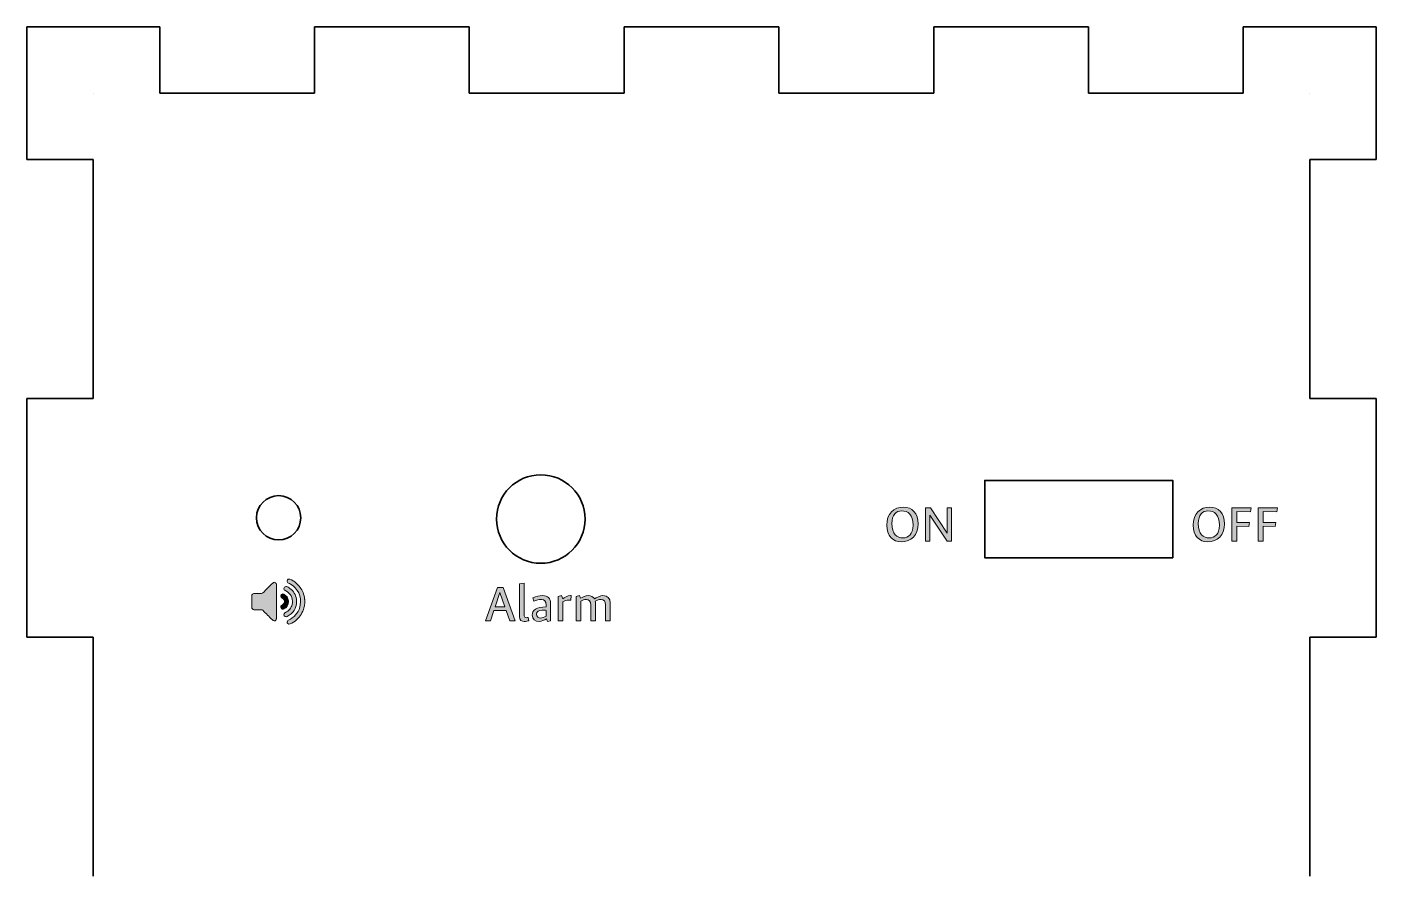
# Model space of a CAD drawing. Header units: inches. Extents: x 5 to 205, y -289 to -24.
# Drawn here: x 74.5 to 135.5, y -125.3 to -86.9 of the extents above; entities that cross this region are included whole.
import ezdxf

# ---------------------------------------------------------------- set-up
doc = ezdxf.new("R2010")
doc.units = ezdxf.units.IN
doc.header["$MEASUREMENT"] = 0
doc.layers.add('Capa 1', color=7, linetype='Continuous')

# ---------------------------------------------------------------- blocks, each defined once
blk = doc.blocks.new('block 3')
at = {"layer": 'Capa 1', "color": 250, "lineweight": 35, "true_color": 0x201815}
for points in [[(74.501, -92.906), (74.501, -86.906), (80.501, -86.906)], [(80.501, -89.906), (80.501, -86.906)], [(87.501, -86.906), (94.501, -86.906)], [(87.501, -86.906), (87.501, -89.906)], [(94.501, -86.906), (94.501, -89.906)], [(101.501, -86.906), (108.501, -86.906)], [(101.501, -86.906), (101.501, -89.906)], [(108.501, -86.906), (108.501, -89.906)], [(115.501, -86.906), (122.501, -86.906)], [(115.501, -86.906), (115.501, -89.906)], [(122.501, -86.906), (122.501, -89.906)], [(129.501, -86.906), (135.501, -86.906), (135.501, -92.906)], [(129.501, -89.906), (129.501, -86.906)], [(77.501, -89.906), (77.501, -89.906)], [(80.501, -89.906), (87.501, -89.906)], [(94.501, -89.906), (101.501, -89.906)], [(108.501, -89.906), (115.501, -89.906)], [(122.501, -89.906), (129.501, -89.906)], [(132.501, -89.906), (132.501, -89.906)], [(74.501, -92.906), (77.501, -92.906)], [(77.501, -103.706), (77.501, -92.906)], [(132.501, -92.906), (132.501, -103.705)], [(132.501, -92.906), (135.501, -92.906)], [(74.501, -114.506), (74.501, -103.706)], [(77.501, -103.706), (74.501, -103.706)], [(77.501, -103.706), (77.501, -103.706)], [(135.501, -103.706), (132.501, -103.706)], [(135.501, -103.705), (135.501, -114.505)], [(77.501, -114.506), (74.501, -114.506)], [(77.501, -125.305), (77.501, -114.506)], [(77.501, -114.506), (77.501, -114.506)], [(135.501, -114.506), (132.501, -114.506)], [(132.501, -114.506), (132.501, -125.305)], [(132.501, -125.305), (132.501, -125.305)]]:
    blk.add_lwpolyline(points, dxfattribs=at)
blk = doc.blocks.new('block 13')
at = {"layer": 'Capa 1', "true_color": 0x201815}
h = blk.add_hatch(color=250, dxfattribs=at)
h.dxf.hatch_style = 2
edge = h.paths.add_edge_path()
edge.add_spline(control_points=[(114.032, -110.189), (113.654, -110.189), (113.377, -109.915), (113.377, -109.433), (113.377, -108.919), (113.696, -108.618), (114.138, -108.618), (114.517, -108.618), (114.796, -108.895), (114.796, -109.374), (114.796, -109.888), (114.475, -110.189), (114.032, -110.189)], knot_values=[0, 0, 0, 0, 1, 1, 1, 2, 2, 2, 3, 3, 3, 4, 4, 4, 4], degree=3, periodic=1)
edge = h.paths.add_edge_path()
edge.add_spline(control_points=[(114.05, -108.791), (113.815, -108.791), (113.607, -108.966), (113.607, -109.364), (113.607, -109.843), (113.827, -110.016), (114.121, -110.016), (114.356, -110.016), (114.566, -109.846), (114.566, -109.443), (114.566, -108.966), (114.341, -108.791), (114.05, -108.791)], knot_values=[0, 0, 0, 0, 1, 1, 1, 2, 2, 2, 3, 3, 3, 4, 4, 4, 4], degree=3, periodic=1)
h = blk.add_hatch(color=250, dxfattribs=at)
h.dxf.hatch_style = 2
h.paths.add_polyline_path([(115.326, -108.986), (115.326, -110.16), (115.129, -110.16), (115.129, -108.648), (115.353, -108.648), (116.112, -109.806), (116.112, -108.648), (116.31, -108.648), (116.31, -110.16), (116.102, -110.16)])
at = {"layer": 'Capa 1', "lineweight": 0}
blk.add_lwpolyline([(115.326, -108.986), (115.326, -110.16), (115.129, -110.16), (115.129, -108.648), (115.353, -108.648), (116.112, -109.806), (116.112, -108.648), (116.31, -108.648), (116.31, -110.16), (116.102, -110.16), (115.326, -108.986)], dxfattribs=at)
for points in [[(114.032, -110.189), (113.654, -110.189), (113.377, -109.915), (113.377, -109.433), (113.377, -108.919), (113.696, -108.618), (114.138, -108.618), (114.517, -108.618), (114.796, -108.895), (114.796, -109.374), (114.796, -109.888), (114.475, -110.189), (114.032, -110.189)], [(114.05, -108.791), (113.815, -108.791), (113.607, -108.966), (113.607, -109.364), (113.607, -109.843), (113.827, -110.016), (114.121, -110.016), (114.356, -110.016), (114.566, -109.846), (114.566, -109.443), (114.566, -108.966), (114.341, -108.791), (114.05, -108.791)]]:
    blk.add_open_spline(points, degree=3, knots=[0, 0, 0, 0, 1, 1, 1, 2, 2, 2, 3, 3, 3, 4, 4, 4, 4], dxfattribs=at)
blk = doc.blocks.new('block 14')
at = {"layer": 'Capa 1', "true_color": 0x201815}
h = blk.add_hatch(color=250, dxfattribs=at)
h.dxf.hatch_style = 2
edge = h.paths.add_edge_path()
edge.add_spline(control_points=[(127.886, -110.189), (127.508, -110.189), (127.231, -109.915), (127.231, -109.433), (127.231, -108.919), (127.55, -108.618), (127.992, -108.618), (128.37, -108.618), (128.65, -108.895), (128.65, -109.374), (128.65, -109.888), (128.328, -110.189), (127.886, -110.189)], knot_values=[0, 0, 0, 0, 1, 1, 1, 2, 2, 2, 3, 3, 3, 4, 4, 4, 4], degree=3, periodic=1)
edge = h.paths.add_edge_path()
edge.add_spline(control_points=[(127.903, -108.791), (127.668, -108.791), (127.461, -108.966), (127.461, -109.364), (127.461, -109.844), (127.681, -110.017), (127.975, -110.017), (128.21, -110.017), (128.42, -109.846), (128.42, -109.443), (128.42, -108.966), (128.195, -108.791), (127.903, -108.791)], knot_values=[0, 0, 0, 0, 1, 1, 1, 2, 2, 2, 3, 3, 3, 4, 4, 4, 4], degree=3, periodic=1)
h = blk.add_hatch(color=250, dxfattribs=at)
h.dxf.hatch_style = 2
h.paths.add_polyline_path([(129.209, -109.483), (129.209, -110.16), (128.982, -110.16), (128.982, -108.648), (129.854, -108.648), (129.829, -108.828), (129.209, -108.821), (129.209, -109.315), (129.778, -109.315), (129.753, -109.49)])
h = blk.add_hatch(color=250, dxfattribs=at)
h.dxf.hatch_style = 2
h.paths.add_polyline_path([(130.402, -109.483), (130.402, -110.16), (130.175, -110.16), (130.175, -108.648), (131.047, -108.648), (131.022, -108.828), (130.402, -108.821), (130.402, -109.315), (130.97, -109.315), (130.946, -109.49)])
at = {"layer": 'Capa 1', "lineweight": 0}
for points in [[(129.209, -109.483), (129.209, -110.16), (128.982, -110.16), (128.982, -108.648), (129.854, -108.648), (129.829, -108.828), (129.209, -108.821), (129.209, -109.315), (129.778, -109.315), (129.753, -109.49), (129.209, -109.483)], [(130.402, -109.483), (130.402, -110.16), (130.175, -110.16), (130.175, -108.648), (131.047, -108.648), (131.022, -108.828), (130.402, -108.821), (130.402, -109.315), (130.97, -109.315), (130.946, -109.49), (130.402, -109.483)]]:
    blk.add_lwpolyline(points, dxfattribs=at)
for points in [[(127.886, -110.189), (127.508, -110.189), (127.231, -109.915), (127.231, -109.433), (127.231, -108.919), (127.55, -108.618), (127.992, -108.618), (128.37, -108.618), (128.65, -108.895), (128.65, -109.374), (128.65, -109.888), (128.328, -110.189), (127.886, -110.189)], [(127.903, -108.791), (127.668, -108.791), (127.461, -108.966), (127.461, -109.364), (127.461, -109.844), (127.681, -110.017), (127.975, -110.017), (128.21, -110.017), (128.42, -109.846), (128.42, -109.443), (128.42, -108.966), (128.195, -108.791), (127.903, -108.791)]]:
    blk.add_open_spline(points, degree=3, knots=[0, 0, 0, 0, 1, 1, 1, 2, 2, 2, 3, 3, 3, 4, 4, 4, 4], dxfattribs=at)
blk = doc.blocks.new('block 15')
at = {"layer": 'Capa 1', "true_color": 0x201815}
h = blk.add_hatch(color=250, dxfattribs=at)
h.dxf.hatch_style = 2
edge = h.paths.add_edge_path()
edge.add_spline(control_points=[(97.19, -113.757), (97.152, -113.774), (97.059, -113.796), (96.989, -113.796), (96.866, -113.796), (96.774, -113.727), (96.774, -113.584), (96.774, -113.584), (96.774, -112.091), (96.774, -112.091), (96.774, -112.091), (96.984, -112.057), (96.984, -112.057), (96.984, -112.057), (96.984, -113.544), (96.984, -113.544), (96.984, -113.596), (97.019, -113.623), (97.068, -113.623), (97.098, -113.623), (97.143, -113.616), (97.167, -113.606), (97.167, -113.606), (97.19, -113.757), (97.19, -113.757)], knot_values=[0, 0, 0, 0, 1, 1, 1, 2, 2, 2, 3, 3, 3, 4, 4, 4, 5, 5, 5, 6, 6, 6, 7, 7, 7, 8, 8, 8, 8], degree=3, periodic=1)
h = blk.add_hatch(color=250, dxfattribs=at)
h.dxf.hatch_style = 2
h.paths.add_polyline_path([(96.172, -113.297), (95.611, -113.297), (95.453, -113.767), (95.231, -113.767), (95.777, -112.254), (96.032, -112.254), (96.573, -113.767), (96.335, -113.767)])
h.paths.add_polyline_path([(95.888, -112.477), (95.668, -113.129), (96.115, -113.129)])
h = blk.add_hatch(color=250, dxfattribs=at)
h.dxf.hatch_style = 2
edge = h.paths.add_edge_path()
edge.add_spline(control_points=[(97.985, -113.668), (97.893, -113.727), (97.762, -113.796), (97.666, -113.796), (97.483, -113.796), (97.345, -113.68), (97.345, -113.5), (97.345, -113.292), (97.528, -113.141), (97.975, -113.134), (97.975, -113.134), (97.975, -113.033), (97.975, -113.033), (97.975, -112.877), (97.896, -112.796), (97.76, -112.796), (97.661, -112.796), (97.53, -112.833), (97.424, -112.87), (97.424, -112.87), (97.377, -112.724), (97.377, -112.724), (97.533, -112.665), (97.659, -112.625), (97.827, -112.625), (98.044, -112.625), (98.18, -112.741), (98.18, -112.983), (98.18, -112.983), (98.18, -113.762), (98.18, -113.762), (98.18, -113.762), (98.034, -113.796), (98.034, -113.796), (98.034, -113.796), (97.985, -113.668), (97.985, -113.668)], knot_values=[0, 0, 0, 0, 1, 1, 1, 2, 2, 2, 3, 3, 3, 4, 4, 4, 5, 5, 5, 6, 6, 6, 7, 7, 7, 8, 8, 8, 9, 9, 9, 10, 10, 10, 11, 11, 11, 12, 12, 12, 12], degree=3, periodic=1)
edge = h.paths.add_edge_path()
edge.add_spline(control_points=[(97.975, -113.554), (97.975, -113.554), (97.975, -113.292), (97.975, -113.292), (97.938, -113.287), (97.876, -113.282), (97.799, -113.282), (97.644, -113.282), (97.538, -113.344), (97.538, -113.458), (97.538, -113.579), (97.634, -113.636), (97.723, -113.636), (97.797, -113.636), (97.888, -113.599), (97.975, -113.554)], knot_values=[0, 0, 0, 0, 1, 1, 1, 2, 2, 2, 3, 3, 3, 4, 4, 4, 5, 5, 5, 5], degree=3, periodic=1)
h = blk.add_hatch(color=250, dxfattribs=at)
h.dxf.hatch_style = 2
edge = h.paths.add_edge_path()
edge.add_spline(control_points=[(98.73, -112.907), (98.73, -112.907), (98.73, -113.767), (98.73, -113.767), (98.73, -113.767), (98.518, -113.767), (98.518, -113.767), (98.518, -113.767), (98.518, -112.66), (98.518, -112.66), (98.518, -112.66), (98.671, -112.625), (98.671, -112.625), (98.671, -112.625), (98.725, -112.771), (98.725, -112.771), (98.802, -112.711), (98.94, -112.625), (99.081, -112.625), (99.091, -112.625), (99.106, -112.625), (99.113, -112.628), (99.113, -112.628), (99.089, -112.833), (99.089, -112.833), (99.066, -112.828), (99.029, -112.828), (98.997, -112.828), (98.906, -112.83), (98.807, -112.862), (98.73, -112.907)], knot_values=[0, 0, 0, 0, 1, 1, 1, 2, 2, 2, 3, 3, 3, 4, 4, 4, 5, 5, 5, 6, 6, 6, 7, 7, 7, 8, 8, 8, 9, 9, 9, 10, 10, 10, 10], degree=3, periodic=1)
h = blk.add_hatch(color=250, dxfattribs=at)
h.dxf.hatch_style = 2
edge = h.paths.add_edge_path()
edge.add_spline(control_points=[(99.54, -112.872), (99.54, -112.872), (99.54, -113.767), (99.54, -113.767), (99.54, -113.767), (99.328, -113.767), (99.328, -113.767), (99.328, -113.767), (99.328, -112.66), (99.328, -112.66), (99.328, -112.66), (99.481, -112.625), (99.481, -112.625), (99.481, -112.625), (99.528, -112.744), (99.528, -112.744), (99.624, -112.689), (99.77, -112.625), (99.879, -112.625), (100.01, -112.625), (100.106, -112.674), (100.158, -112.763), (100.257, -112.707), (100.43, -112.625), (100.546, -112.625), (100.753, -112.625), (100.872, -112.751), (100.872, -112.954), (100.872, -112.954), (100.872, -113.767), (100.872, -113.767), (100.872, -113.767), (100.659, -113.767), (100.659, -113.767), (100.659, -113.767), (100.659, -113.033), (100.659, -113.033), (100.659, -112.875), (100.588, -112.796), (100.462, -112.796), (100.375, -112.796), (100.279, -112.838), (100.198, -112.875), (100.202, -112.899), (100.205, -112.926), (100.205, -112.954), (100.205, -112.954), (100.205, -113.767), (100.205, -113.767), (100.205, -113.767), (99.992, -113.767), (99.992, -113.767), (99.992, -113.767), (99.992, -113.033), (99.992, -113.033), (99.992, -112.875), (99.921, -112.796), (99.795, -112.796), (99.713, -112.796), (99.619, -112.833), (99.54, -112.872)], knot_values=[0, 0, 0, 0, 1, 1, 1, 2, 2, 2, 3, 3, 3, 4, 4, 4, 5, 5, 5, 6, 6, 6, 7, 7, 7, 8, 8, 8, 9, 9, 9, 10, 10, 10, 11, 11, 11, 12, 12, 12, 13, 13, 13, 14, 14, 14, 15, 15, 15, 16, 16, 16, 17, 17, 17, 18, 18, 18, 19, 19, 19, 20, 20, 20, 20], degree=3, periodic=1)
at = {"layer": 'Capa 1', "lineweight": 0}
for points in [[(96.172, -113.297), (95.611, -113.297), (95.453, -113.767), (95.231, -113.767), (95.777, -112.254), (96.032, -112.254), (96.573, -113.767), (96.335, -113.767), (96.172, -113.297)], [(95.888, -112.477), (95.668, -113.129), (96.115, -113.129), (95.888, -112.477)]]:
    blk.add_lwpolyline(points, dxfattribs=at)
for points, knots in [([(97.19, -113.757), (97.152, -113.774), (97.059, -113.796), (96.989, -113.796), (96.866, -113.796), (96.774, -113.727), (96.774, -113.584), (96.774, -113.584), (96.774, -112.091), (96.774, -112.091), (96.774, -112.091), (96.984, -112.057), (96.984, -112.057), (96.984, -112.057), (96.984, -113.544), (96.984, -113.544), (96.984, -113.596), (97.019, -113.623), (97.068, -113.623), (97.098, -113.623), (97.143, -113.616), (97.167, -113.606), (97.167, -113.606), (97.19, -113.757), (97.19, -113.757)], [0, 0, 0, 0, 1, 1, 1, 2, 2, 2, 3, 3, 3, 4, 4, 4, 5, 5, 5, 6, 6, 6, 7, 7, 7, 8, 8, 8, 8]), ([(97.985, -113.668), (97.893, -113.727), (97.762, -113.796), (97.666, -113.796), (97.483, -113.796), (97.345, -113.68), (97.345, -113.5), (97.345, -113.292), (97.528, -113.141), (97.975, -113.134), (97.975, -113.134), (97.975, -113.033), (97.975, -113.033), (97.975, -112.877), (97.896, -112.796), (97.76, -112.796), (97.661, -112.796), (97.53, -112.833), (97.424, -112.87), (97.424, -112.87), (97.377, -112.724), (97.377, -112.724), (97.533, -112.665), (97.659, -112.625), (97.827, -112.625), (98.044, -112.625), (98.18, -112.741), (98.18, -112.983), (98.18, -112.983), (98.18, -113.762), (98.18, -113.762), (98.18, -113.762), (98.034, -113.796), (98.034, -113.796), (98.034, -113.796), (97.985, -113.668), (97.985, -113.668)], [0, 0, 0, 0, 1, 1, 1, 2, 2, 2, 3, 3, 3, 4, 4, 4, 5, 5, 5, 6, 6, 6, 7, 7, 7, 8, 8, 8, 9, 9, 9, 10, 10, 10, 11, 11, 11, 12, 12, 12, 12]), ([(98.73, -112.907), (98.73, -112.907), (98.73, -113.767), (98.73, -113.767), (98.73, -113.767), (98.518, -113.767), (98.518, -113.767), (98.518, -113.767), (98.518, -112.66), (98.518, -112.66), (98.518, -112.66), (98.671, -112.625), (98.671, -112.625), (98.671, -112.625), (98.725, -112.771), (98.725, -112.771), (98.802, -112.711), (98.94, -112.625), (99.081, -112.625), (99.091, -112.625), (99.106, -112.625), (99.113, -112.628), (99.113, -112.628), (99.089, -112.833), (99.089, -112.833), (99.066, -112.828), (99.029, -112.828), (98.997, -112.828), (98.906, -112.83), (98.807, -112.862), (98.73, -112.907)], [0, 0, 0, 0, 1, 1, 1, 2, 2, 2, 3, 3, 3, 4, 4, 4, 5, 5, 5, 6, 6, 6, 7, 7, 7, 8, 8, 8, 9, 9, 9, 10, 10, 10, 10]), ([(99.54, -112.872), (99.54, -112.872), (99.54, -113.767), (99.54, -113.767), (99.54, -113.767), (99.328, -113.767), (99.328, -113.767), (99.328, -113.767), (99.328, -112.66), (99.328, -112.66), (99.328, -112.66), (99.481, -112.625), (99.481, -112.625), (99.481, -112.625), (99.528, -112.744), (99.528, -112.744), (99.624, -112.689), (99.77, -112.625), (99.879, -112.625), (100.01, -112.625), (100.106, -112.674), (100.158, -112.763), (100.257, -112.707), (100.43, -112.625), (100.546, -112.625), (100.753, -112.625), (100.872, -112.751), (100.872, -112.954), (100.872, -112.954), (100.872, -113.767), (100.872, -113.767), (100.872, -113.767), (100.659, -113.767), (100.659, -113.767), (100.659, -113.767), (100.659, -113.033), (100.659, -113.033), (100.659, -112.875), (100.588, -112.796), (100.462, -112.796), (100.375, -112.796), (100.279, -112.838), (100.198, -112.875), (100.202, -112.899), (100.205, -112.926), (100.205, -112.954), (100.205, -112.954), (100.205, -113.767), (100.205, -113.767), (100.205, -113.767), (99.992, -113.767), (99.992, -113.767), (99.992, -113.767), (99.992, -113.033), (99.992, -113.033), (99.992, -112.875), (99.921, -112.796), (99.795, -112.796), (99.713, -112.796), (99.619, -112.833), (99.54, -112.872)], [0, 0, 0, 0, 1, 1, 1, 2, 2, 2, 3, 3, 3, 4, 4, 4, 5, 5, 5, 6, 6, 6, 7, 7, 7, 8, 8, 8, 9, 9, 9, 10, 10, 10, 11, 11, 11, 12, 12, 12, 13, 13, 13, 14, 14, 14, 15, 15, 15, 16, 16, 16, 17, 17, 17, 18, 18, 18, 19, 19, 19, 20, 20, 20, 20]), ([(97.975, -113.554), (97.975, -113.554), (97.975, -113.292), (97.975, -113.292), (97.938, -113.287), (97.876, -113.282), (97.799, -113.282), (97.644, -113.282), (97.538, -113.344), (97.538, -113.458), (97.538, -113.579), (97.634, -113.636), (97.723, -113.636), (97.797, -113.636), (97.888, -113.599), (97.975, -113.554)], [0, 0, 0, 0, 1, 1, 1, 2, 2, 2, 3, 3, 3, 4, 4, 4, 5, 5, 5, 5])]:
    blk.add_open_spline(points, degree=3, knots=knots, dxfattribs=at)
blk = doc.blocks.new('block 18')
at = {"layer": 'Capa 1', "true_color": 0xffffff}
h = blk.add_hatch(color=7, dxfattribs=at)
h.dxf.hatch_style = 2
edge = h.paths.add_edge_path()
edge.add_spline(control_points=[(84.675, -112.591), (84.698, -112.541), (84.737, -112.523), (84.791, -112.524), (84.897, -112.526), (85.004, -112.524), (85.11, -112.525), (85.132, -112.525), (85.147, -112.518), (85.163, -112.503), (85.312, -112.353), (85.462, -112.204), (85.612, -112.054), (85.653, -112.013), (85.706, -112.01), (85.745, -112.045), (85.768, -112.064), (85.777, -112.09), (85.779, -112.119), (85.779, -112.127), (85.779, -112.135), (85.779, -112.142), (85.779, -112.643), (85.779, -113.144), (85.779, -113.645), (85.779, -113.662), (85.779, -113.678), (85.775, -113.694), (85.76, -113.76), (85.681, -113.788), (85.628, -113.748), (85.617, -113.74), (85.608, -113.73), (85.598, -113.721), (85.453, -113.576), (85.308, -113.432), (85.164, -113.287), (85.148, -113.27), (85.131, -113.262), (85.107, -113.263), (85.002, -113.264), (84.896, -113.261), (84.791, -113.264), (84.737, -113.265), (84.698, -113.247), (84.675, -113.196), (84.675, -112.995), (84.675, -112.793), (84.675, -112.591)], knot_values=[0, 0, 0, 0, 1, 1, 1, 2, 2, 2, 3, 3, 3, 4, 4, 4, 5, 5, 5, 6, 6, 6, 7, 7, 7, 8, 8, 8, 9, 9, 9, 10, 10, 10, 11, 11, 11, 12, 12, 12, 13, 13, 13, 14, 14, 14, 15, 15, 15, 16, 16, 16, 16], degree=3, periodic=1)
h = blk.add_hatch(color=7, dxfattribs=at)
h.dxf.hatch_style = 2
edge = h.paths.add_edge_path()
edge.add_spline(control_points=[(86.695, -112.895), (86.679, -113.199), (86.544, -113.427), (86.265, -113.563), (86.234, -113.579), (86.203, -113.585), (86.17, -113.568), (86.104, -113.535), (86.098, -113.448), (86.159, -113.408), (86.184, -113.391), (86.211, -113.378), (86.237, -113.362), (86.391, -113.269), (86.482, -113.132), (86.502, -112.955), (86.528, -112.725), (86.414, -112.519), (86.209, -112.41), (86.191, -112.4), (86.172, -112.39), (86.155, -112.378), (86.119, -112.353), (86.107, -112.306), (86.125, -112.266), (86.143, -112.225), (86.19, -112.2), (86.232, -112.213), (86.291, -112.23), (86.344, -112.262), (86.393, -112.299), (86.555, -112.42), (86.651, -112.582), (86.686, -112.781), (86.689, -112.796), (86.69, -112.812), (86.692, -112.827), (86.693, -112.85), (86.694, -112.872), (86.695, -112.895)], knot_values=[0, 0, 0, 0, 1, 1, 1, 2, 2, 2, 3, 3, 3, 4, 4, 4, 5, 5, 5, 6, 6, 6, 7, 7, 7, 8, 8, 8, 9, 9, 9, 10, 10, 10, 11, 11, 11, 12, 12, 12, 13, 13, 13, 13], degree=3, periodic=1)
h = blk.add_hatch(color=7, dxfattribs=at)
h.dxf.hatch_style = 2
edge = h.paths.add_edge_path()
edge.add_spline(control_points=[(87.059, -112.987), (87.05, -113.053), (87.041, -113.119), (87.023, -113.183), (86.964, -113.392), (86.854, -113.57), (86.693, -113.716), (86.606, -113.795), (86.508, -113.856), (86.401, -113.904), (86.362, -113.921), (86.325, -113.919), (86.293, -113.89), (86.247, -113.849), (86.252, -113.784), (86.303, -113.745), (86.335, -113.72), (86.375, -113.709), (86.409, -113.689), (86.658, -113.543), (86.809, -113.328), (86.86, -113.045), (86.927, -112.673), (86.744, -112.289), (86.415, -112.103), (86.387, -112.087), (86.358, -112.073), (86.328, -112.059), (86.28, -112.035), (86.255, -111.994), (86.262, -111.952), (86.273, -111.892), (86.335, -111.857), (86.392, -111.881), (86.495, -111.923), (86.589, -111.982), (86.674, -112.055), (86.811, -112.173), (86.913, -112.316), (86.982, -112.483), (87.021, -112.579), (87.045, -112.678), (87.055, -112.78), (87.056, -112.787), (87.057, -112.794), (87.059, -112.801), (87.059, -112.863), (87.059, -112.925), (87.059, -112.987)], knot_values=[0, 0, 0, 0, 1, 1, 1, 2, 2, 2, 3, 3, 3, 4, 4, 4, 5, 5, 5, 6, 6, 6, 7, 7, 7, 8, 8, 8, 9, 9, 9, 10, 10, 10, 11, 11, 11, 12, 12, 12, 13, 13, 13, 14, 14, 14, 15, 15, 15, 16, 16, 16, 16], degree=3, periodic=1)
h = blk.add_hatch(color=7, dxfattribs=at)
h.dxf.hatch_style = 2
edge = h.paths.add_edge_path()
edge.add_spline(control_points=[(86.329, -112.895), (86.318, -113.048), (86.252, -113.165), (86.107, -113.231), (86.063, -113.251), (86.012, -113.236), (85.987, -113.195), (85.963, -113.156), (85.97, -113.108), (86.008, -113.076), (86.028, -113.06), (86.05, -113.046), (86.071, -113.032), (86.164, -112.968), (86.164, -112.821), (86.071, -112.757), (86.052, -112.743), (86.033, -112.731), (86.014, -112.716), (85.972, -112.683), (85.961, -112.635), (85.987, -112.593), (86.012, -112.551), (86.063, -112.537), (86.111, -112.558), (86.241, -112.618), (86.309, -112.722), (86.325, -112.862), (86.326, -112.873), (86.328, -112.884), (86.329, -112.895)], knot_values=[0, 0, 0, 0, 1, 1, 1, 2, 2, 2, 3, 3, 3, 4, 4, 4, 5, 5, 5, 6, 6, 6, 7, 7, 7, 8, 8, 8, 9, 9, 9, 10, 10, 10, 10], degree=3, periodic=1)
at = {"layer": 'Capa 1', "lineweight": 0}
for points, knots in [([(84.675, -112.591), (84.698, -112.541), (84.737, -112.523), (84.791, -112.524), (84.897, -112.526), (85.004, -112.524), (85.11, -112.525), (85.132, -112.525), (85.147, -112.518), (85.163, -112.503), (85.312, -112.353), (85.462, -112.204), (85.612, -112.054), (85.653, -112.013), (85.706, -112.01), (85.745, -112.045), (85.768, -112.064), (85.777, -112.09), (85.779, -112.119), (85.779, -112.127), (85.779, -112.135), (85.779, -112.142), (85.779, -112.643), (85.779, -113.144), (85.779, -113.645), (85.779, -113.662), (85.779, -113.678), (85.775, -113.694), (85.76, -113.76), (85.681, -113.788), (85.628, -113.748), (85.617, -113.74), (85.608, -113.73), (85.598, -113.721), (85.453, -113.576), (85.308, -113.432), (85.164, -113.287), (85.148, -113.27), (85.131, -113.262), (85.107, -113.263), (85.002, -113.264), (84.896, -113.261), (84.791, -113.264), (84.737, -113.265), (84.698, -113.247), (84.675, -113.196), (84.675, -112.995), (84.675, -112.793), (84.675, -112.591)], [0, 0, 0, 0, 1, 1, 1, 2, 2, 2, 3, 3, 3, 4, 4, 4, 5, 5, 5, 6, 6, 6, 7, 7, 7, 8, 8, 8, 9, 9, 9, 10, 10, 10, 11, 11, 11, 12, 12, 12, 13, 13, 13, 14, 14, 14, 15, 15, 15, 16, 16, 16, 16]), ([(86.695, -112.895), (86.679, -113.199), (86.544, -113.427), (86.265, -113.563), (86.234, -113.579), (86.203, -113.585), (86.17, -113.568), (86.104, -113.535), (86.098, -113.448), (86.159, -113.408), (86.184, -113.391), (86.211, -113.378), (86.237, -113.362), (86.391, -113.269), (86.482, -113.132), (86.502, -112.955), (86.528, -112.725), (86.414, -112.519), (86.209, -112.41), (86.191, -112.4), (86.172, -112.39), (86.155, -112.378), (86.119, -112.353), (86.107, -112.306), (86.125, -112.266), (86.143, -112.225), (86.19, -112.2), (86.232, -112.213), (86.291, -112.23), (86.344, -112.262), (86.393, -112.299), (86.555, -112.42), (86.651, -112.582), (86.686, -112.781), (86.689, -112.796), (86.69, -112.812), (86.692, -112.827), (86.693, -112.85), (86.694, -112.872), (86.695, -112.895)], [0, 0, 0, 0, 1, 1, 1, 2, 2, 2, 3, 3, 3, 4, 4, 4, 5, 5, 5, 6, 6, 6, 7, 7, 7, 8, 8, 8, 9, 9, 9, 10, 10, 10, 11, 11, 11, 12, 12, 12, 13, 13, 13, 13]), ([(87.059, -112.987), (87.05, -113.053), (87.041, -113.119), (87.023, -113.183), (86.964, -113.392), (86.854, -113.57), (86.693, -113.716), (86.606, -113.795), (86.508, -113.856), (86.401, -113.904), (86.362, -113.921), (86.325, -113.919), (86.293, -113.89), (86.247, -113.849), (86.252, -113.784), (86.303, -113.745), (86.335, -113.72), (86.375, -113.709), (86.409, -113.689), (86.658, -113.543), (86.809, -113.328), (86.86, -113.045), (86.927, -112.673), (86.744, -112.289), (86.415, -112.103), (86.387, -112.087), (86.358, -112.073), (86.328, -112.059), (86.28, -112.035), (86.255, -111.994), (86.262, -111.952), (86.273, -111.892), (86.335, -111.857), (86.392, -111.881), (86.495, -111.923), (86.589, -111.982), (86.674, -112.055), (86.811, -112.173), (86.913, -112.316), (86.982, -112.483), (87.021, -112.579), (87.045, -112.678), (87.055, -112.78), (87.056, -112.787), (87.057, -112.794), (87.059, -112.801), (87.059, -112.863), (87.059, -112.925), (87.059, -112.987)], [0, 0, 0, 0, 1, 1, 1, 2, 2, 2, 3, 3, 3, 4, 4, 4, 5, 5, 5, 6, 6, 6, 7, 7, 7, 8, 8, 8, 9, 9, 9, 10, 10, 10, 11, 11, 11, 12, 12, 12, 13, 13, 13, 14, 14, 14, 15, 15, 15, 16, 16, 16, 16]), ([(86.329, -112.895), (86.318, -113.048), (86.252, -113.165), (86.107, -113.231), (86.063, -113.251), (86.012, -113.236), (85.987, -113.195), (85.963, -113.156), (85.97, -113.108), (86.008, -113.076), (86.028, -113.06), (86.05, -113.046), (86.071, -113.032), (86.164, -112.968), (86.164, -112.821), (86.071, -112.757), (86.052, -112.743), (86.033, -112.731), (86.014, -112.716), (85.972, -112.683), (85.961, -112.635), (85.987, -112.593), (86.012, -112.551), (86.063, -112.537), (86.111, -112.558), (86.241, -112.618), (86.309, -112.722), (86.325, -112.862), (86.326, -112.873), (86.328, -112.884), (86.329, -112.895)], [0, 0, 0, 0, 1, 1, 1, 2, 2, 2, 3, 3, 3, 4, 4, 4, 5, 5, 5, 6, 6, 6, 7, 7, 7, 8, 8, 8, 9, 9, 9, 10, 10, 10, 10])]:
    blk.add_open_spline(points, degree=3, knots=knots, dxfattribs=at)

msp = doc.modelspace()

# ---------------------------------------------------------------- linework, layer by layer
at = {"layer": 'Capa 1', "color": 250, "lineweight": 35, "true_color": 0x201815}
msp.add_lwpolyline([(126.309, -110.91), (117.809, -110.91), (117.809, -107.41), (126.309, -107.41), (126.309, -110.91)], dxfattribs=at)
for points in [[(99.734, -109.16), (99.734, -110.264), (98.839, -111.16), (97.734, -111.16), (96.63, -111.16), (95.734, -110.264), (95.734, -109.16), (95.734, -108.055), (96.63, -107.16), (97.734, -107.16), (98.839, -107.16), (99.734, -108.055), (99.734, -109.16)], [(86.881, -109.101), (86.881, -109.654), (86.434, -110.101), (85.881, -110.101), (85.329, -110.101), (84.881, -109.654), (84.881, -109.101), (84.881, -108.549), (85.329, -108.101), (85.881, -108.101), (86.434, -108.101), (86.881, -108.549), (86.881, -109.101)]]:
    msp.add_open_spline(points, degree=3, knots=[0, 0, 0, 0, 1, 1, 1, 2, 2, 2, 3, 3, 3, 4, 4, 4, 4], dxfattribs=at)

# ---------------------------------------------------------------- block references
at = {"layer": 'Capa 1'}
for name in ['block 3', 'block 13', 'block 14', 'block 18', 'block 15']:
    msp.add_blockref(name, (0, 0), dxfattribs=at)

doc.saveas('drawing.dxf')
